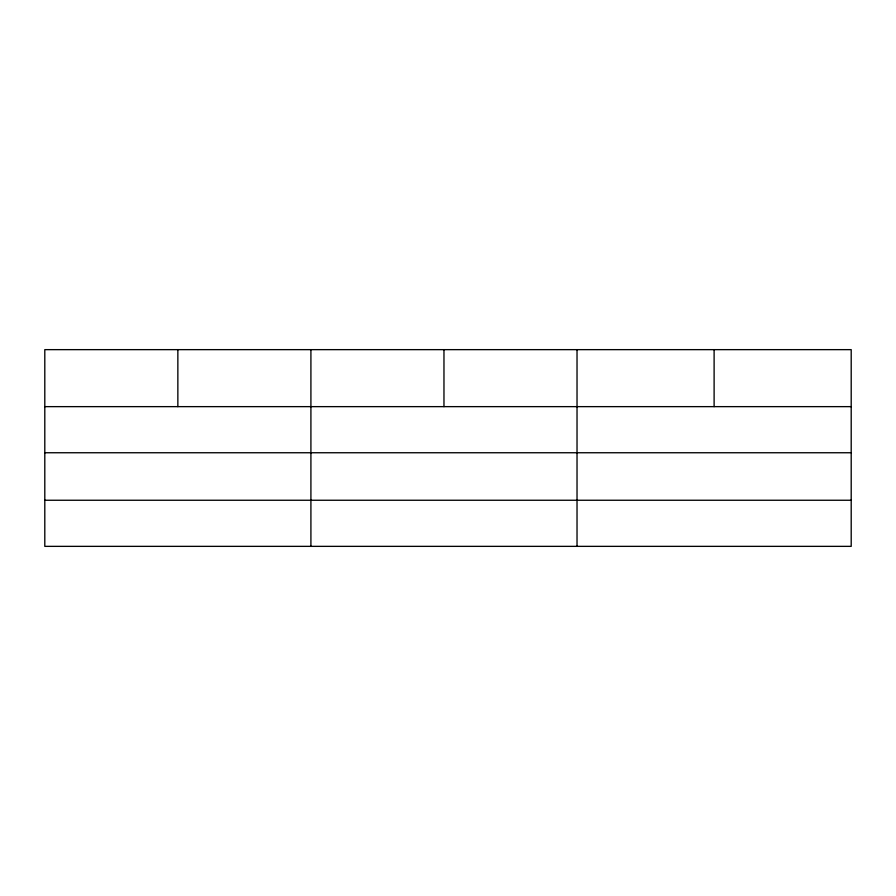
<?xml version="1.0" encoding="UTF-8"?>
<svg xmlns="http://www.w3.org/2000/svg" width="896" height="896" viewBox="0 0 896 896"><rect width="100%" height="100%" fill="white"/><g stroke="black" fill="none" stroke-linecap="round" stroke-linejoin="round"><path stroke-width="1.34" d="M851.2 452.749L851.2 349.642L44.8 349.642L44.8 546.358L851.2 546.358L851.2 452.749L44.8 452.749M44.8 406.638L851.2 406.638M44.8 500.248L851.2 500.248M714.112 349.642L714.112 406.638M577.024 349.642L577.024 546.358M443.968 349.642L443.968 406.638M310.912 349.642L310.912 546.358M177.856 349.642L177.856 406.638"/></g></svg>
